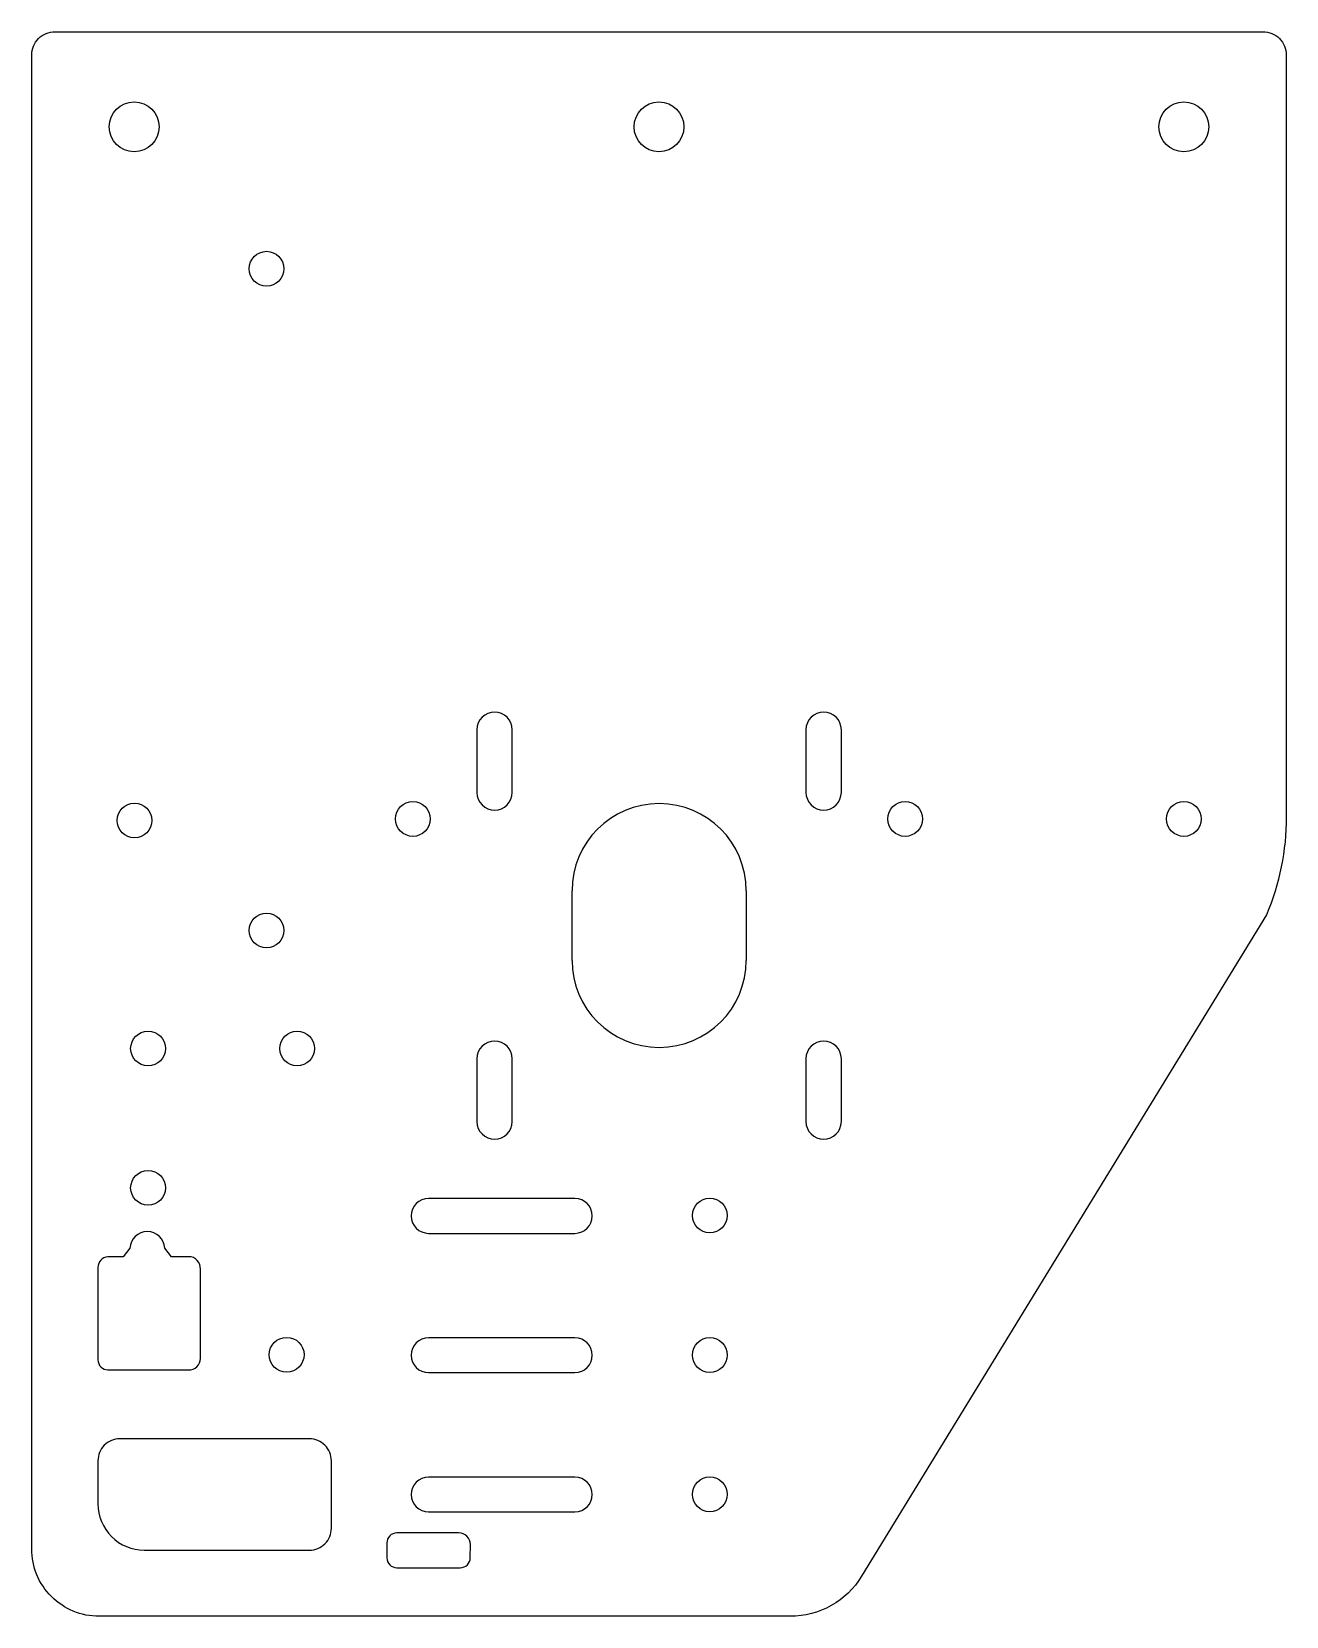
# Model space of a CAD drawing. Extents: x 15 to 196, y -114 to 113.
import ezdxf

# ---------------------------------------------------------------- set-up
doc = ezdxf.new("R2010")
doc.units = 0
doc.layers.get('0').update_dxf_attribs({"linetype": 'CONTINUOUS'})

msp = doc.modelspace()

# ---------------------------------------------------------------- linework, layer by layer
for p, q in [((93.03, -20.24), (93.03, -10.24)), ((93.03, -20.24), (93.03, -10.24)), ((118.03, -10.24), (118.03, -20.24)), ((118.03, -10.24), (118.03, -20.24))]:
    msp.add_line(p, q)
for points in [[(192.17, 113.08, -0.414214), (195.53, 109.72), (195.53, 0.36, -0.100449), (192.68, -13.69), (134.59, -108.67, -0.261012), (124.34, -114.41), (25.16, -114.41, -0.414216), (15.49, -104.74), (15.49, 109.72, -0.414214), (18.85, 113.08)], [(192.17, 113.08, -0.414214), (195.53, 109.72), (195.53, 0.36, -0.100449), (192.68, -13.69), (134.59, -108.67, -0.261012), (124.34, -114.41), (25.16, -114.41, -0.414216), (15.49, -104.74), (15.49, 109.72, -0.414214), (18.85, 113.08)], [(84.46, 3.87), (84.46, 12.87, 1), (79.38, 12.87), (79.38, 3.87, 1)], [(84.46, 3.87), (84.46, 12.87, 1), (79.38, 12.87), (79.38, 3.87, 1)], [(126.6, 12.87), (126.6, 3.87, 1), (131.68, 3.87), (131.68, 12.87, 1)], [(126.6, 12.87), (126.6, 3.87, 1), (131.68, 3.87), (131.68, 12.87, 1)], [(79.38, -34.37), (79.38, -43.37, 1), (84.46, -43.37), (84.46, -34.37, 1)], [(79.38, -34.37), (79.38, -43.37, 1), (84.46, -43.37), (84.46, -34.37, 1)], [(131.68, -43.37), (131.68, -34.37, 1), (126.6, -34.37), (126.6, -43.37, 1)], [(131.68, -43.37), (131.68, -34.37, 1), (126.6, -34.37), (126.6, -43.37, 1)], [(93.44, -54.43), (72.44, -54.43, 1), (72.44, -59.43), (93.44, -59.43, 1)], [(93.44, -54.43), (72.44, -54.43, 1), (72.44, -59.43), (93.44, -59.43, 1)], [(38.02, -62.78), (35.55, -62.78), (34.58, -61.57, 0.958019), (29.58, -61.57), (28.61, -62.79), (26.43, -62.8, 0.393721), (24.99, -64.34), (24.99, -77.59, 0.414214), (26.43, -79.02), (38.02, -79.04, 0.420844), (39.69, -77.41), (39.69, -64.56, 0.432547)], [(38.02, -62.78), (35.55, -62.78), (34.58, -61.57, 0.958019), (29.58, -61.57), (28.61, -62.79), (26.43, -62.8, 0.393721), (24.99, -64.34), (24.99, -77.59, 0.414214), (26.43, -79.02), (38.02, -79.04, 0.420844), (39.69, -77.41), (39.69, -64.56, 0.432547)], [(93.44, -74.43), (72.44, -74.43, 1), (72.44, -79.43), (93.44, -79.43, 1)], [(93.44, -74.43), (72.44, -74.43, 1), (72.44, -79.43), (93.44, -79.43, 1)], [(55.35, -88.94), (28.13, -88.94, 0.414214), (24.99, -92.07), (24.99, -98.26, 0.414214), (31.64, -104.91), (55.35, -104.91, 0.414214), (58.49, -101.77), (58.49, -92.07, 0.414214)], [(55.35, -88.94), (28.13, -88.94, 0.414214), (24.99, -92.07), (24.99, -98.26, 0.414214), (31.64, -104.91), (55.35, -104.91, 0.414214), (58.49, -101.77), (58.49, -92.07, 0.414214)], [(93.44, -94.43), (72.44, -94.43, 1), (72.44, -99.43), (93.44, -99.43, 1)], [(93.44, -94.43), (72.44, -94.43, 1), (72.44, -99.43), (93.44, -99.43, 1)], [(76.77, -102.43), (67.89, -102.44, 0.414214), (66.46, -103.88), (66.46, -106, 0.414214), (67.89, -107.44), (76.99, -107.44, 0.414214), (78.43, -106), (78.44, -104.1, 0.415156)], [(76.77, -102.43), (67.89, -102.44, 0.414214), (66.46, -103.88), (66.46, -106, 0.414214), (67.89, -107.44), (76.99, -107.44, 0.414214), (78.43, -106), (78.44, -104.1, 0.415156)]]:
    msp.add_lwpolyline(points, format="xyb", close=True)
for centre, radius in [((30.19, 99.42), 3.57), ((30.19, 99.42), 3.57), ((105.51, 99.42), 3.57), ((105.51, 99.42), 3.57), ((180.83, 99.42), 3.57), ((180.83, 99.42), 3.57), ((49.19, 79.05), 2.5), ((49.19, 79.05), 2.5), ((30.24, -0.16), 2.5), ((30.24, -0.16), 2.5), ((70.19, 0.06), 2.5), ((70.19, 0.06), 2.5), ((140.83, 0.06), 2.5), ((140.83, 0.06), 2.5), ((180.83, 0.06), 2.5), ((180.83, 0.06), 2.5), ((49.19, -15.95), 2.5), ((49.19, -15.95), 2.5), ((32.19, -32.9), 2.5), ((32.19, -32.9), 2.5), ((53.58, -32.9), 2.5), ((53.58, -32.9), 2.5), ((32.19, -52.9), 2.5), ((32.19, -52.9), 2.5), ((112.8, -56.87), 2.5), ((112.8, -56.87), 2.5), ((52.07, -76.86), 2.5), ((52.07, -76.86), 2.5), ((112.8, -76.9), 2.5), ((112.8, -76.9), 2.5), ((112.8, -96.9), 2.5), ((112.8, -96.9), 2.5)]:
    msp.add_circle(centre, radius)
for centre, start, end in [((105.53, -10.24), 0, 180), ((105.53, -10.24), 0, 180), ((105.53, -20.24), -180, 0), ((105.53, -20.24), -180, 0)]:
    msp.add_arc(centre, 12.5, start, end)

doc.saveas('drawing.dxf')
